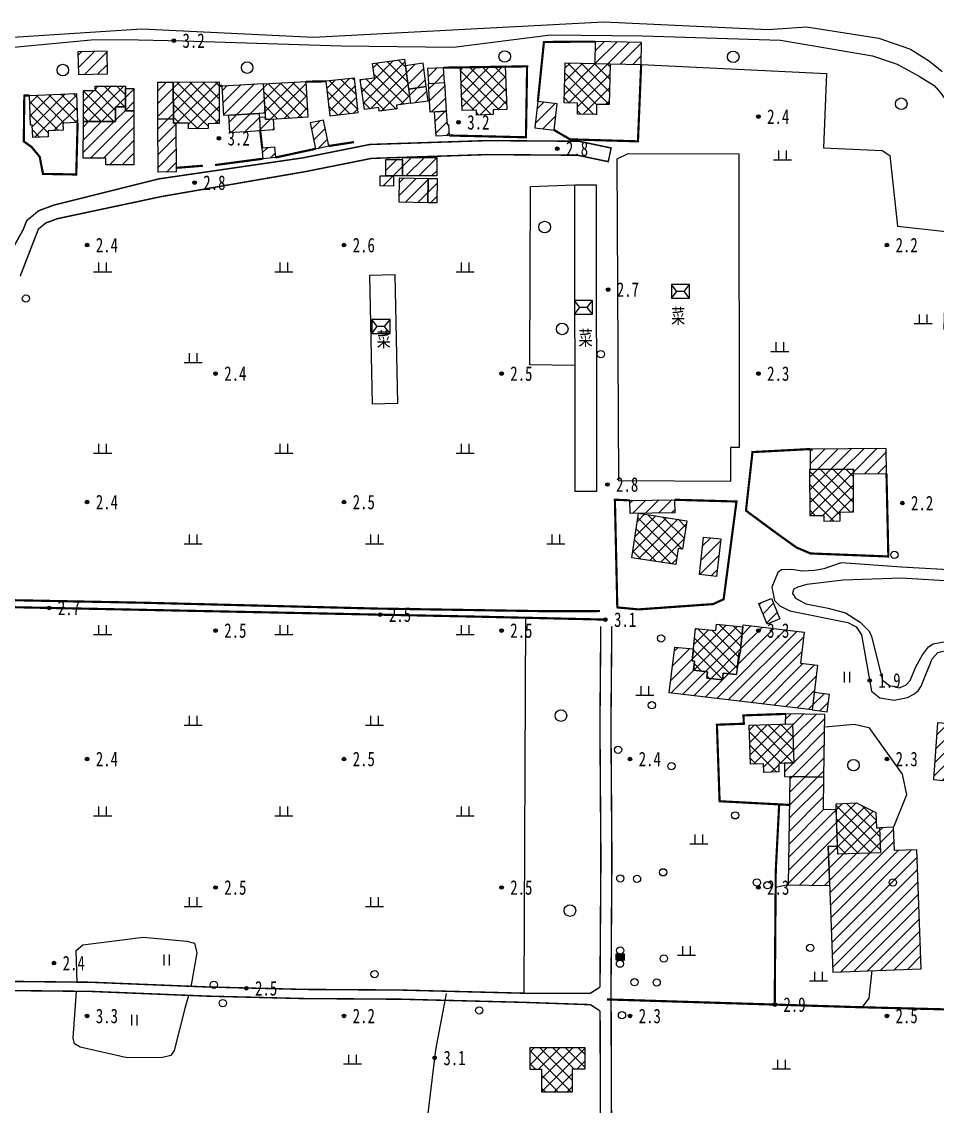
# Model space of a CAD drawing. Header units: metres. Extents: x 494039 to 619385, y 3351420 to 3402703.
# Drawn here: x 583203.3 to 583455.8, y 3395552.3 to 3395851.4 of the extents above; entities that cross this region are included whole.
import ezdxf
from ezdxf.enums import TextEntityAlignment as Align

# ---------------------------------------------------------------- set-up
doc = ezdxf.new("R2010")
doc.units = ezdxf.units.M
for name, pattern in [('2430', [0]), ('4430', [0]), ('8521', [0]), ('9610', [0])]:
    doc.linetypes.add(name, pattern=pattern)
for name, color, linetype in [('210100', 130, 'Continuous'), ('220200', 130, 'Continuous'), ('310300', 8, 'Continuous'), ('310500', 8, 'Continuous'), ('330400', 8, 'Continuous'), ('380201', 8, '2430'), ('420500', 8, 'Continuous'), ('440300', 8, '4430'), ('510301', 8, 'Continuous'), ('510402', 8, 'Continuous'), ('720100', 8, 'Continuous'), ('760201', 8, '8521'), ('810100', 8, '9610'), ('810302', 8, 'Continuous'), ('810501', 8, 'Continuous'), ('810600', 8, 'Continuous')]:
    doc.layers.add(name, color=color, linetype=linetype)
pattern_1 = [(45, (0, 0), (-1.767766953, 1.767766953), []), (135, (0, 0), (-1.767766953, -1.767766953), [])]
pattern_2 = [(45, (0, 0), (-1.767766953, 1.767766953), [])]

# ---------------------------------------------------------------- blocks, each defined once
blk = doc.blocks.new('gc170')
at = {"linetype": 'Continuous'}
blk.add_circle((0, 0), 0.5, dxfattribs=at)
blk = doc.blocks.new('p_point')
for radius in [0.25, 0.2, 0.15, 0.1, 0.05]:
    blk.add_circle((0, 0), radius)
blk.add_point((0, 0))
blk = doc.blocks.new('vm')
at = {"linetype": 'Continuous'}
for p, q in [((1.25, 0), (-1.25, 0)), ((-0.5, 0), (-0.5, 1.3)), ((0.5, 1.3), (0.5, 0))]:
    blk.add_line(p, q, dxfattribs=at)
blk = doc.blocks.new('v1')
blk.add_circle((0, 0), 0.8)
blk = doc.blocks.new('ve')
at = {"color": 0, "linetype": 'Continuous'}
for p, q in [((-0.4, 1.5), (-0.4, 0)), ((0.4, 0), (0.4, 1.5))]:
    blk.add_line(p, q, dxfattribs=at)
blk = doc.blocks.new('mf')
for p, q in [((1.25, 0.95), (-1.25, 0.95)), ((-1.25, 0.95), (-1.25, -0.95)), ((0.5, 0), (-0.5, 0)), ((1.25, -0.95), (1.25, 0.95)), ((-1.25, -0.95), (1.25, -0.95))]:
    blk.add_line(p, q)
at = {"flags": 128}
for points in [[(-1.25, -0.95), (-0.5, 0), (-1.25, 0.95)], [(1.25, -0.95), (0.5, 0), (1.25, 0.95)]]:
    blk.add_lwpolyline(points, dxfattribs=at)
blk = doc.blocks.new('1-3&1-4')
at = {"layer": '310300', "linetype": 'Continuous'}
h = blk.add_hatch(dxfattribs=at)
h.set_pattern_fill('ANSI31', color=8, scale=20, style=0)
h.set_pattern_definition(pattern_2)
h.paths.add_polyline_path([(583374.1414, 3395839.5944), (583374.25, 3395845.6305), (583361.4729, 3395845.8604), (583361.3642, 3395839.8244)])
h = blk.add_hatch(dxfattribs=at)
h.set_pattern_fill('ANSI31', color=8, scale=20, style=0)
h.set_pattern_definition(pattern_2)
h.paths.add_polyline_path([(583226.9553, 3395837.003), (583226.8241, 3395843.221), (583218.8004, 3395843.0518), (583218.9316, 3395836.8337)])
h = blk.add_hatch(dxfattribs=at)
h.set_pattern_fill('ANSI31', color=8, scale=20, style=0)
h.set_pattern_definition(pattern_2)
h.paths.add_polyline_path([(583309.951, 3395832.7955), (583314.8423, 3395833.4601), (583313.969, 3395839.8873), (583309.0777, 3395839.2227)])
h = blk.add_hatch(dxfattribs=at)
h.set_pattern_fill('ANSI31', color=8, scale=20, style=0)
h.set_pattern_definition(pattern_2)
h.paths.add_polyline_path([(583319.8763, 3395834.5911), (583319.6253, 3395838.6778), (583315.2534, 3395838.4094), (583315.5044, 3395834.3226)])
h = blk.add_hatch(dxfattribs=at)
h.set_pattern_fill('ANSI31', color=8, scale=20, style=0)
h.set_pattern_definition(pattern_2)
h.paths.add_polyline_path([(583245.109, 3395824.5438), (583240.8527, 3395824.5205), (583240.7973, 3395834.6591), (583245.0535, 3395834.6824)])
h = blk.add_hatch(dxfattribs=at)
h.set_pattern_fill('ANSI31', color=8, scale=20, style=0)
h.set_pattern_definition(pattern_2)
h.paths.add_polyline_path([(583270.3796, 3395826.1725), (583259.0488, 3395825.4775), (583258.5474, 3395833.6517), (583269.8783, 3395834.3467)])
h = blk.add_hatch(dxfattribs=at)
h.set_pattern_fill('ANSI31', color=8, scale=20, style=0)
h.set_pattern_definition(pattern_2)
h.paths.add_polyline_path([(583320.36, 3395826.7129), (583315.9881, 3395826.4444), (583315.5044, 3395834.3226), (583319.8763, 3395834.5911)])
h = blk.add_hatch(dxfattribs=at)
h.set_pattern_fill('ANSI31', color=8, scale=20, style=0)
h.set_pattern_definition(pattern_2)
h.paths.add_polyline_path([(583231.9001, 3395832.955), (583234.2401, 3395832.9512), (583234.23, 3395826.7766), (583231.89, 3395826.7804)])
h = blk.add_hatch(dxfattribs=at)
h.set_pattern_fill('ANSI31', color=8, scale=20, style=0)
h.set_pattern_definition(pattern_2)
h.paths.add_polyline_path([(583310.4855, 3395828.8616), (583315.3769, 3395829.5263), (583314.8423, 3395833.4601), (583309.951, 3395832.7955)])
h = blk.add_hatch(dxfattribs=at)
h.set_pattern_fill('ANSI31', color=8, scale=20, style=0)
h.set_pattern_definition(pattern_2)
h.paths.add_polyline_path([(583231.8918, 3395827.8641), (583231.89, 3395826.7804), (583234.23, 3395826.7766), (583234.2057, 3395811.8509), (583226.5001, 3395811.8635), (583226.5031, 3395813.7296), (583220.273, 3395813.7398), (583220.2894, 3395823.8054), (583229.1561, 3395823.7909), (583229.1628, 3395827.8686)])
h = blk.add_hatch(dxfattribs=at)
h.set_pattern_fill('ANSI31', color=8, scale=20, style=0)
h.set_pattern_definition(pattern_2)
h.paths.add_polyline_path([(583344.7917, 3395822.0881), (583350.1465, 3395821.4584), (583350.9976, 3395828.6959), (583345.6428, 3395829.3256)])
h = blk.add_hatch(dxfattribs=at)
h.set_pattern_fill('ANSI31', color=8, scale=20, style=0)
h.set_pattern_definition(pattern_2)
h.paths.add_polyline_path([(583245.109, 3395824.5438), (583245.1156, 3395823.3293), (583245.7842, 3395823.333), (583245.8576, 3395809.9219), (583240.9327, 3395809.8949), (583240.8527, 3395824.5205)])
h = blk.add_hatch(dxfattribs=at)
h.set_pattern_fill('ANSI31', color=8, scale=20, style=0)
h.set_pattern_definition(pattern_2)
h.paths.add_polyline_path([(583268.767, 3395826.0736), (583269.0638, 3395821.2349), (583260.6665, 3395820.7198), (583260.3697, 3395825.5585)])
h = blk.add_hatch(dxfattribs=at)
h.set_pattern_fill('ANSI31', color=8, scale=20, style=0)
h.set_pattern_definition(pattern_2)
h.paths.add_polyline_path([(583269.0551, 3395821.3769), (583272.8747, 3395821.6112), (583272.697, 3395824.508), (583270.49, 3395824.3726), (583270.45, 3395825.0255), (583268.8374, 3395824.9266)])
h = blk.add_hatch(dxfattribs=at)
h.set_pattern_fill('ANSI31', color=8, scale=20, style=0)
h.set_pattern_definition(pattern_2)
h.paths.add_polyline_path([(583320.36, 3395826.7129), (583320.5899, 3395822.9694), (583321.0352, 3395822.9967), (583321.2207, 3395819.9758), (583317.5555, 3395819.7508), (583317.1401, 3395826.5151)])
h = blk.add_hatch(dxfattribs=at)
h.set_pattern_fill('ANSI31', color=8, scale=20, style=0)
h.set_pattern_definition(pattern_2)
h.paths.add_polyline_path([(583284.3167, 3395816.3006), (583288.0049, 3395817.0844), (583286.4887, 3395824.2185), (583282.8005, 3395823.4346)])
h = blk.add_hatch(dxfattribs=at)
h.set_pattern_fill('ANSI31', color=8, scale=20, style=0)
h.set_pattern_definition(pattern_2)
h.paths.add_polyline_path([(583272.9927, 3395816.8639), (583273.2726, 3395813.901), (583269.8951, 3395813.5819), (583269.6152, 3395816.5448)])
h = blk.add_hatch(dxfattribs=at)
h.set_pattern_fill('ANSI31', color=8, scale=20, style=0)
h.set_pattern_definition(pattern_2)
h.paths.add_polyline_path([(583308.3052, 3395813.3531), (583308.2995, 3395808.8187), (583303.7067, 3395808.8244), (583303.7124, 3395813.3588)])
h = blk.add_hatch(dxfattribs=at)
h.set_pattern_fill('ANSI31', color=8, scale=20, style=0)
h.set_pattern_definition(pattern_2)
h.paths.add_polyline_path([(583308.3059, 3395813.9194), (583317.7778, 3395813.9076), (583317.7714, 3395808.8068), (583308.2995, 3395808.8187)])
h = blk.add_hatch(dxfattribs=at)
h.set_pattern_fill('ANSI31', color=8, scale=20, style=0)
h.set_pattern_definition(pattern_2)
h.paths.add_polyline_path([(583305.8431, 3395808.8218), (583305.8396, 3395806.0455), (583302.1364, 3395806.0502), (583302.1399, 3395808.8264)])
h = blk.add_hatch(dxfattribs=at)
h.set_pattern_fill('ANSI31', color=8, scale=20, style=0)
h.set_pattern_definition(pattern_2)
h.paths.add_polyline_path([(583315.2673, 3395801.5322), (583315.4094, 3395808.0388), (583307.4216, 3395808.2133), (583307.2795, 3395801.7067)])
h = blk.add_hatch(dxfattribs=at)
h.set_pattern_fill('ANSI31', color=8, scale=20, style=0)
h.set_pattern_definition(pattern_2)
h.paths.add_polyline_path([(583315.2673, 3395801.5322), (583317.8322, 3395801.4761), (583317.9744, 3395807.9828), (583315.4094, 3395808.0388)])
h = blk.add_hatch(dxfattribs=at)
h.set_pattern_fill('ANSI31', color=8, scale=20, style=0)
h.set_pattern_definition(pattern_2)
h.paths.add_polyline_path([(583432.6753, 3395727.9437), (583432.6837, 3395726.6694), (583441.8102, 3395726.7296), (583441.7646, 3395733.6537), (583420.7405, 3395733.5151), (583420.7778, 3395727.8653)])
h = blk.add_hatch(dxfattribs=at)
h.set_pattern_fill('ANSI31', color=8, scale=20, style=0)
h.set_pattern_definition(pattern_2)
h.paths.add_polyline_path([(583383.3491, 3395719.5291), (583383.3982, 3395715.9256), (583371.0975, 3395715.7577), (583371.0484, 3395719.3613)])
h = blk.add_hatch(dxfattribs=at)
h.set_pattern_fill('ANSI31', color=8, scale=20, style=0)
h.set_pattern_definition(pattern_2)
h.paths.add_polyline_path([(583394.9575, 3395698.3829), (583390.2094, 3395698.9169), (583391.3716, 3395709.251), (583396.1197, 3395708.717)])
h = blk.add_hatch(dxfattribs=at)
h.set_pattern_fill('ANSI31', color=8, scale=20, style=0)
h.set_pattern_definition(pattern_2)
h.paths.add_polyline_path([(583412.4164, 3395686.6802), (583408.9197, 3395685.2579), (583406.629, 3395690.8898), (583410.1257, 3395692.312)])
h = blk.add_hatch(dxfattribs=at)
h.set_pattern_fill('ANSI31', color=8, scale=20, style=0)
h.set_pattern_definition(pattern_2)
h.paths.add_polyline_path([(583418.0942, 3395674.4427), (583422.7469, 3395673.8851), (583421.2698, 3395661.5611), (583381.8809, 3395666.2819), (583383.3954, 3395678.9185), (583388.5399, 3395678.3928), (583388.2042, 3395675.108), (583388.822, 3395675.0449), (583388.5645, 3395672.5253), (583392.4506, 3395672.1282), (583392.2683, 3395670.3444), (583396.5364, 3395669.9082), (583396.7187, 3395671.692), (583400.3966, 3395671.3161), (583401.468, 3395677.2278), (583402.2092, 3395684.4813), (583402.2722, 3395685.0094), (583419.1199, 3395683.0003)])
h = blk.add_hatch(dxfattribs=at)
h.set_pattern_fill('ANSI31', color=8, scale=20, style=0)
h.set_pattern_definition(pattern_2)
h.paths.add_polyline_path([(583421.2698, 3395661.5611), (583425.4723, 3395661.0574), (583426.0496, 3395665.8743), (583421.8471, 3395666.378)])
h = blk.add_hatch(dxfattribs=at)
h.set_pattern_fill('ANSI31', color=8, scale=20, style=0)
h.set_pattern_definition(pattern_2)
h.paths.add_polyline_path([(583424.546, 3395643.0812), (583424.8307, 3395660.2973), (583413.9355, 3395660.4774), (583413.8892, 3395657.6804), (583415.9115, 3395657.7393), (583416.226, 3395646.9343), (583413.7103, 3395646.8611), (583413.6508, 3395643.2614)])
h = blk.add_hatch(dxfattribs=at)
h.set_pattern_fill('ANSI31', color=8, scale=20, style=0)
h.set_pattern_definition(pattern_2)
h.paths.add_polyline_path([(583470.5317, 3395656.9964), (583455.9017, 3395658.0611), (583454.7595, 3395642.3671), (583456.6201, 3395642.2317), (583469.3895, 3395641.3023)])
h = blk.add_hatch(dxfattribs=at)
h.set_pattern_fill('ANSI31', color=8, scale=20, style=0)
h.set_pattern_definition(pattern_2)
h.paths.add_polyline_path([(583414.6893, 3395613.3292), (583426.1544, 3395613.1396), (583425.761, 3395623.9298), (583428.3167, 3395624.023), (583427.9511, 3395634.0481), (583424.3976, 3395634.1069), (583424.546, 3395643.0812), (583415.1838, 3395643.236)])
h = blk.add_hatch(dxfattribs=at)
h.set_pattern_fill('ANSI31', color=8, scale=20, style=0)
h.set_pattern_definition(pattern_2)
h.paths.add_polyline_path([(583440.1465, 3395622.1937), (583428.399, 3395621.7654), (583428.3167, 3395624.023), (583425.761, 3395623.9298), (583427.0237, 3395589.2961), (583451.4035, 3395590.185), (583450.2059, 3395623.0319), (583444.0177, 3395622.8063), (583443.7838, 3395629.2214), (583439.8954, 3395629.0796)])
at = {"layer": '310500', "linetype": 'Continuous'}
h = blk.add_hatch(dxfattribs=at)
h.set_pattern_fill('ANSI37', color=8, scale=20, style=0)
h.set_pattern_definition(pattern_1)
h.paths.add_polyline_path([(583310.4878, 3395828.8449), (583306.6282, 3395828.3204), (583306.7655, 3395827.3097), (583301.9145, 3395826.6506), (583301.7767, 3395827.6648), (583297.7916, 3395827.1233), (583296.6694, 3395835.3823), (583300.5599, 3395835.911), (583300.0281, 3395839.8245), (583308.8333, 3395841.021)])
h = blk.add_hatch(dxfattribs=at)
h.set_pattern_fill('ANSI37', color=8, scale=20, style=0)
h.set_pattern_definition(pattern_1)
h.paths.add_polyline_path([(583365.5549, 3395839.7489), (583365.352, 3395828.4764), (583361.8323, 3395828.5398), (583361.7826, 3395825.776), (583356.5451, 3395825.8703), (583356.5991, 3395828.8711), (583352.947, 3395828.9369), (583353.1456, 3395839.9723)])
h = blk.add_hatch(dxfattribs=at)
h.set_pattern_fill('ANSI37', color=8, scale=20, style=0)
h.set_pattern_definition(pattern_1)
h.paths.add_polyline_path([(583337.1263, 3395827.1654), (583333.3138, 3395827.0196), (583333.3617, 3395825.7682), (583328.7664, 3395825.5924), (583328.7129, 3395826.9906), (583324.748, 3395826.839), (583324.2929, 3395838.7404), (583336.6655, 3395839.2136)])
h = blk.add_hatch(dxfattribs=at)
h.set_pattern_fill('ANSI37', color=8, scale=20, style=0)
h.set_pattern_definition(pattern_1)
h.paths.add_polyline_path([(583231.901, 3395833.5371), (583231.8918, 3395827.8641), (583229.1628, 3395827.8686), (583229.1561, 3395823.7909), (583220.2894, 3395823.8054), (583220.3033, 3395832.3434), (583223.5034, 3395832.3381), (583223.5054, 3395833.5507)])
h = blk.add_hatch(dxfattribs=at)
h.set_pattern_fill('ANSI37', color=8, scale=20, style=0)
h.set_pattern_definition(pattern_1)
h.paths.add_polyline_path([(583257.7105, 3395834.7516), (583257.7734, 3395823.2442), (583254.7354, 3395823.2275), (583254.7428, 3395821.8672), (583249.3169, 3395821.8375), (583249.3086, 3395823.3522), (583245.1156, 3395823.3293), (583245.0535, 3395834.6824)])
h = blk.add_hatch(dxfattribs=at)
h.set_pattern_fill('ANSI37', color=8, scale=20, style=0)
h.set_pattern_definition(pattern_1)
h.paths.add_polyline_path([(583282.3007, 3395825.097), (583281.705, 3395834.8092), (583269.8943, 3395834.0848), (583270.49, 3395824.3726)])
h = blk.add_hatch(dxfattribs=at)
h.set_pattern_fill('ANSI37', color=8, scale=20, style=0)
h.set_pattern_definition(pattern_1)
h.paths.add_polyline_path([(583296.1255, 3395826.2827), (583295.0919, 3395835.7693), (583287.2114, 3395834.9107), (583288.2451, 3395825.4241)])
h = blk.add_hatch(dxfattribs=at)
h.set_pattern_fill('ANSI37', color=8, scale=20, style=0)
h.set_pattern_definition(pattern_1)
h.paths.add_polyline_path([(583218.7035, 3395823.5526), (583214.6219, 3395823.3844), (583214.7023, 3395821.4343), (583210.5397, 3395821.2628), (583210.6074, 3395819.6208), (583206.3059, 3395819.4435), (583206.1643, 3395822.8771), (583205.734, 3395822.8594), (583205.397, 3395831.0352), (583218.3731, 3395831.57)])
h = blk.add_hatch(dxfattribs=at)
h.set_pattern_fill('ANSI37', color=8, scale=20, style=0)
h.set_pattern_definition(pattern_1)
h.paths.add_polyline_path([(583432.6753, 3395727.9437), (583420.5743, 3395727.8639), (583420.6581, 3395715.1637), (583424.5051, 3395715.1891), (583424.5151, 3395713.6709), (583429.0203, 3395713.7006), (583429.0042, 3395716.1427), (583432.753, 3395716.1675)])
h = blk.add_hatch(dxfattribs=at)
h.set_pattern_fill('ANSI37', color=8, scale=20, style=0)
h.set_pattern_definition(pattern_1)
h.paths.add_polyline_path([(583371.5839, 3395703.5548), (583373.4459, 3395715.7898), (583386.7561, 3395713.7641), (583385.5571, 3395705.8862), (583384.3326, 3395706.0726), (583383.6695, 3395701.7155)])
h = blk.add_hatch(dxfattribs=at)
h.set_pattern_fill('ANSI37', color=8, scale=20, style=0)
h.set_pattern_definition(pattern_1)
h.paths.add_polyline_path([(583396.7187, 3395671.692), (583396.5364, 3395669.9082), (583392.2683, 3395670.3444), (583392.4506, 3395672.1282), (583388.5645, 3395672.5253), (583388.822, 3395675.0449), (583388.2042, 3395675.108), (583389.1164, 3395684.0345), (583394.766, 3395683.4572), (583394.9465, 3395685.2235), (583402.2092, 3395684.4813), (583401.468, 3395677.2278), (583401.0056, 3395677.2751), (583400.3966, 3395671.3161)])
h = blk.add_hatch(dxfattribs=at)
h.set_pattern_fill('ANSI37', color=8, scale=20, style=0)
h.set_pattern_definition(pattern_1)
h.paths.add_polyline_path([(583412.0719, 3395646.8134), (583412.1403, 3395644.4642), (583407.9428, 3395644.342), (583407.8744, 3395646.6912), (583404.2853, 3395646.5867), (583403.9708, 3395657.3917), (583415.9115, 3395657.7393), (583416.226, 3395646.9343)])
h = blk.add_hatch(dxfattribs=at)
h.set_pattern_fill('ANSI37', color=8, scale=20, style=0)
h.set_pattern_definition(pattern_1)
h.paths.add_polyline_path([(583428.399, 3395621.7654), (583427.8904, 3395635.7136), (583433.498, 3395635.918), (583438.8941, 3395633.2838), (583439.0485, 3395629.0487), (583439.8954, 3395629.0796), (583440.1465, 3395622.1937)])
h = blk.add_hatch(dxfattribs=at)
h.set_pattern_fill('ANSI37', color=8, scale=20, style=0)
h.set_pattern_definition(pattern_1)
h.paths.add_polyline_path([(583343.4037, 3395568.3898), (583343.4206, 3395562.5267), (583346.6633, 3395562.5361), (583346.6815, 3395556.2542), (583355.199, 3395556.2788), (583355.1808, 3395562.577), (583358.7049, 3395562.5872), (583358.688, 3395568.434)])
at = {"layer": '210100', "color": 141, "linetype": 'Continuous', "flags": 128}
for points in [[(583057.8693, 3395840.4082), (583063.1307, 3395837.5794), (583068.6576, 3395836.8529), (583104.5242, 3395836.2548), (583128.416, 3395835.6119), (583138.1913, 3395838.5773), (583156.6109, 3395839.9445), (583192.2361, 3395846.5468), (583236.4333, 3395849.4002), (583283.7555, 3395847.113), (583363.8767, 3395851.3556), (583409.1679, 3395849.1646), (583419.782, 3395849.954), (583439.714, 3395846.7678), (583448.3942, 3395843.782), (583453.6576, 3395840.4528), (583457.1907, 3395837.6071)], [(583478.7992, 3395695.8474), (583445.9611, 3395697.8921), (583429.8319, 3395697.3178), (583419.8511, 3395696.1274), (583417.3265, 3395695.4345), (583416.1526, 3395694.8516), (583415.9258, 3395693.7024), (583416.7125, 3395692.4059), (583419.5265, 3395690.815), (583425.7303, 3395689.675), (583430.5432, 3395688.3573), (583434.5892, 3395685.7543), (583437.0543, 3395683.2707), (583437.6524, 3395681.8118), (583440.7492, 3395669.7724), (583442.6174, 3395668.2881), (583445.3617, 3395667.6566), (583447.2646, 3395668.5379), (583448.3425, 3395669.729), (583449.9274, 3395673.462), (583451.7296, 3395676.7898), (583453.413, 3395678.9955), (583454.6404, 3395679.8218), (583473.9932, 3395683.4855)]]:
    blk.add_lwpolyline(points, dxfattribs=at)
at = {"layer": '220200', "color": 141, "linetype": 'Continuous', "const_width": 0.6, "flags": 128}
blk.add_lwpolyline([(583060.4416, 3395694.8236), (583096.3094, 3395694.2855), (583149.5721, 3395692.9528), (583187.067, 3395692.1036), (583237.1289, 3395691.1303), (583301.361, 3395689.5237), (583347.2046, 3395688.8116), (583362.782, 3395688.8366)], dxfattribs=at)
at = {"layer": '310300', "color": 8, "linetype": 'Continuous', "flags": 128}
for points, elevation in [([(583374.1414, 3395839.5944), (583374.25, 3395845.6305), (583361.4729, 3395845.8604), (583361.3642, 3395839.8244)], 5.7488), ([(583226.9553, 3395837.003), (583226.8241, 3395843.221), (583218.8004, 3395843.0518), (583218.9316, 3395836.8337)], 5.8546), ([(583309.951, 3395832.7955), (583314.8423, 3395833.4601), (583313.969, 3395839.8873), (583309.0777, 3395839.2227)], 7.1201), ([(583319.8763, 3395834.5911), (583319.6253, 3395838.6778), (583315.2534, 3395838.4094), (583315.5044, 3395834.3226)], 6.3378), ([(583245.109, 3395824.5438), (583240.8527, 3395824.5205), (583240.7973, 3395834.6591), (583245.0535, 3395834.6824)], 5.4983), ([(583270.3796, 3395826.1725), (583259.0488, 3395825.4775), (583258.5474, 3395833.6517), (583269.8783, 3395834.3467)], 5.6876), ([(583320.36, 3395826.7129), (583315.9881, 3395826.4444), (583315.5044, 3395834.3226), (583319.8763, 3395834.5911)], 6.3378), ([(583231.9001, 3395832.955), (583234.2401, 3395832.9512), (583234.23, 3395826.7766), (583231.89, 3395826.7804)], 5.8546), ([(583310.4855, 3395828.8616), (583315.3769, 3395829.5263), (583314.8423, 3395833.4601), (583309.951, 3395832.7955)], 6.7564), ([(583231.8918, 3395827.8641), (583231.89, 3395826.7804), (583234.23, 3395826.7766), (583234.2057, 3395811.8509), (583226.5001, 3395811.8635), (583226.5031, 3395813.7296), (583220.273, 3395813.7398), (583220.2894, 3395823.8054), (583229.1561, 3395823.7909), (583229.1628, 3395827.8686)], 5.6619), ([(583245.109, 3395824.5438), (583245.1156, 3395823.3293), (583245.7842, 3395823.333), (583245.8576, 3395809.9219), (583240.9327, 3395809.8949), (583240.8527, 3395824.5205)], 5.4983), ([(583268.767, 3395826.0736), (583269.0638, 3395821.2349), (583260.6665, 3395820.7198), (583260.3697, 3395825.5585)], 5.6876), ([(583269.0551, 3395821.3769), (583272.8747, 3395821.6112), (583272.697, 3395824.508), (583270.49, 3395824.3726), (583270.45, 3395825.0255), (583268.8374, 3395824.9266)], 5.2343), ([(583272.9927, 3395816.8639), (583273.2726, 3395813.901), (583269.8951, 3395813.5819), (583269.6152, 3395816.5448)], 5.2343), ([(583308.3052, 3395813.3531), (583308.2995, 3395808.8187), (583303.7067, 3395808.8244), (583303.7124, 3395813.3588)], 5.4953), ([(583308.3059, 3395813.9194), (583317.7778, 3395813.9076), (583317.7714, 3395808.8068), (583308.2995, 3395808.8187)], 5.0444), ([(583305.8431, 3395808.8218), (583305.8396, 3395806.0455), (583302.1364, 3395806.0502), (583302.1399, 3395808.8264)], 3.9645), ([(583315.2673, 3395801.5322), (583315.4094, 3395808.0388), (583307.4216, 3395808.2133), (583307.2795, 3395801.7067)], 4.7995), ([(583315.2673, 3395801.5322), (583317.8322, 3395801.4761), (583317.9744, 3395807.9828), (583315.4094, 3395808.0388)], 4.7549), ([(583432.6753, 3395727.9437), (583432.6837, 3395726.6694), (583441.8102, 3395726.7296), (583441.7646, 3395733.6537), (583420.7405, 3395733.5151), (583420.7778, 3395727.8653)], 5.7749), ([(583383.3491, 3395719.5291), (583383.3982, 3395715.9256), (583371.0975, 3395715.7577), (583371.0484, 3395719.3613)], 5.803), ([(583412.4164, 3395686.6802), (583408.9197, 3395685.2579), (583406.629, 3395690.8898), (583410.1257, 3395692.312)], 5.5965), ([(583421.2698, 3395661.5611), (583425.4723, 3395661.0574), (583426.0496, 3395665.8743), (583421.8471, 3395666.378)], 5.5965), ([(583424.546, 3395643.0812), (583424.8307, 3395660.2973), (583413.9355, 3395660.4774), (583413.8892, 3395657.6804), (583415.9115, 3395657.7393), (583416.226, 3395646.9343), (583413.7103, 3395646.8611), (583413.6508, 3395643.2614)], 5.803), ([(583470.5317, 3395656.9964), (583455.9017, 3395658.0611), (583454.7595, 3395642.3671), (583456.6201, 3395642.2317), (583469.3895, 3395641.3023)], 5.4419)]:
    blk.add_lwpolyline(points, close=True, dxfattribs=dict(at, elevation=elevation))
for points in [[(583344.7917, 3395822.0881), (583350.1465, 3395821.4584), (583350.9976, 3395828.6959), (583345.6428, 3395829.3256)], [(583320.36, 3395826.7129), (583320.5899, 3395822.9694), (583321.0352, 3395822.9967), (583321.2207, 3395819.9758), (583317.5555, 3395819.7508), (583317.1401, 3395826.5151)], [(583284.3167, 3395816.3006), (583288.0049, 3395817.0844), (583286.4887, 3395824.2185), (583282.8005, 3395823.4346)], [(583394.9575, 3395698.3829), (583390.2094, 3395698.9169), (583391.3716, 3395709.251), (583396.1197, 3395708.717)], [(583418.0942, 3395674.4427), (583422.7469, 3395673.8851), (583421.2698, 3395661.5611), (583381.8809, 3395666.2819), (583383.3954, 3395678.9185), (583388.5399, 3395678.3928), (583388.2042, 3395675.108), (583388.822, 3395675.0449), (583388.5645, 3395672.5253), (583392.4506, 3395672.1282), (583392.2683, 3395670.3444), (583396.5364, 3395669.9082), (583396.7187, 3395671.692), (583400.3966, 3395671.3161), (583401.468, 3395677.2278), (583402.2092, 3395684.4813), (583402.2722, 3395685.0094), (583419.1199, 3395683.0003)], [(583414.6893, 3395613.3292), (583426.1544, 3395613.1396), (583425.761, 3395623.9298), (583428.3167, 3395624.023), (583427.9511, 3395634.0481), (583424.3976, 3395634.1069), (583424.546, 3395643.0812), (583415.1838, 3395643.236)], [(583440.1465, 3395622.1937), (583428.399, 3395621.7654), (583428.3167, 3395624.023), (583425.761, 3395623.9298), (583427.0237, 3395589.2961), (583451.4035, 3395590.185), (583450.2059, 3395623.0319), (583444.0177, 3395622.8063), (583443.7838, 3395629.2214), (583439.8954, 3395629.0796)]]:
    blk.add_lwpolyline(points, close=True, dxfattribs=at)
at = {"layer": '310500', "color": 8, "linetype": 'Continuous', "flags": 128}
for points, elevation in [([(583310.4878, 3395828.8449), (583306.6282, 3395828.3204), (583306.7655, 3395827.3097), (583301.9145, 3395826.6506), (583301.7767, 3395827.6648), (583297.7916, 3395827.1233), (583296.6694, 3395835.3823), (583300.5599, 3395835.911), (583300.0281, 3395839.8245), (583308.8333, 3395841.021)], 14.2304), ([(583231.901, 3395833.5371), (583231.8918, 3395827.8641), (583229.1628, 3395827.8686), (583229.1561, 3395823.7909), (583220.2894, 3395823.8054), (583220.3033, 3395832.3434), (583223.5034, 3395832.3381), (583223.5054, 3395833.5507)], 12.1733), ([(583282.3007, 3395825.097), (583281.705, 3395834.8092), (583269.8943, 3395834.0848), (583270.49, 3395824.3726)], 10.7393), ([(583296.1255, 3395826.2827), (583295.0919, 3395835.7693), (583287.2114, 3395834.9107), (583288.2451, 3395825.4241)], 10.2875), ([(583218.7035, 3395823.5526), (583214.6219, 3395823.3844), (583214.7023, 3395821.4343), (583210.5397, 3395821.2628), (583210.6074, 3395819.6208), (583206.3059, 3395819.4435), (583206.1643, 3395822.8771), (583205.734, 3395822.8594), (583205.397, 3395831.0352), (583218.3731, 3395831.57)], 11.6096), ([(583396.7187, 3395671.692), (583396.5364, 3395669.9082), (583392.2683, 3395670.3444), (583392.4506, 3395672.1282), (583388.5645, 3395672.5253), (583388.822, 3395675.0449), (583388.2042, 3395675.108), (583389.1164, 3395684.0345), (583394.766, 3395683.4572), (583394.9465, 3395685.2235), (583402.2092, 3395684.4813), (583401.468, 3395677.2278), (583401.0056, 3395677.2751), (583400.3966, 3395671.3161)], 13.7164), ([(583412.0719, 3395646.8134), (583412.1403, 3395644.4642), (583407.9428, 3395644.342), (583407.8744, 3395646.6912), (583404.2853, 3395646.5867), (583403.9708, 3395657.3917), (583415.9115, 3395657.7393), (583416.226, 3395646.9343)], 14.48), ([(583428.399, 3395621.7654), (583427.8904, 3395635.7136), (583433.498, 3395635.918), (583438.8941, 3395633.2838), (583439.0485, 3395629.0487), (583439.8954, 3395629.0796), (583440.1465, 3395622.1937)], 13.0181), ([(583343.4037, 3395568.3898), (583343.4206, 3395562.5267), (583346.6633, 3395562.5361), (583346.6815, 3395556.2542), (583355.199, 3395556.2788), (583355.1808, 3395562.577), (583358.7049, 3395562.5872), (583358.688, 3395568.434)], 15.192)]:
    blk.add_lwpolyline(points, close=True, dxfattribs=dict(at, elevation=elevation))
for points in [[(583365.5549, 3395839.7489), (583365.352, 3395828.4764), (583361.8323, 3395828.5398), (583361.7826, 3395825.776), (583356.5451, 3395825.8703), (583356.5991, 3395828.8711), (583352.947, 3395828.9369), (583353.1456, 3395839.9723)], [(583337.1263, 3395827.1654), (583333.3138, 3395827.0196), (583333.3617, 3395825.7682), (583328.7664, 3395825.5924), (583328.7129, 3395826.9906), (583324.748, 3395826.839), (583324.2929, 3395838.7404), (583336.6655, 3395839.2136)], [(583257.7105, 3395834.7516), (583257.7734, 3395823.2442), (583254.7354, 3395823.2275), (583254.7428, 3395821.8672), (583249.3169, 3395821.8375), (583249.3086, 3395823.3522), (583245.1156, 3395823.3293), (583245.0535, 3395834.6824)], [(583432.6753, 3395727.9437), (583420.5743, 3395727.8639), (583420.6581, 3395715.1637), (583424.5051, 3395715.1891), (583424.5151, 3395713.6709), (583429.0203, 3395713.7006), (583429.0042, 3395716.1427), (583432.753, 3395716.1675)], [(583371.5839, 3395703.5548), (583373.4459, 3395715.7898), (583386.7561, 3395713.7641), (583385.5571, 3395705.8862), (583384.3326, 3395706.0726), (583383.6695, 3395701.7155)]]:
    blk.add_lwpolyline(points, close=True, dxfattribs=at)
at = {"layer": '330400', "color": 8, "linetype": 'Continuous', "flags": 128}
for points, elevation in [([(583368.0283, 3395724.7561), (583367.4924, 3395813.5765), (583370.5342, 3395814.9688), (583401.1082, 3395814.9197), (583401.1536, 3395733.9126), (583398.8132, 3395733.9113), (583398.8185, 3395724.5519)], 3.625), ([(583299.289, 3395781.4922), (583306.2343, 3395781.6376), (583306.9794, 3395746.039), (583300.0341, 3395745.8937)], 3.6027)]:
    blk.add_lwpolyline(points, close=True, dxfattribs=dict(at, elevation=elevation))
blk.add_lwpolyline([(583355.8056, 3395806.3974), (583361.7068, 3395806.4068), (583361.8418, 3395721.8096), (583355.9406, 3395721.8001)], close=True, dxfattribs=at)
at = {"layer": '380201', "color": 8, "linetype": '2430', "const_width": 0.6, "flags": 128}
for points, elevation in [([(583361.4729, 3395845.8604), (583354.9288, 3395845.8296), (583347.3247, 3395845.7533), (583345.6428, 3395829.3256)], 4.8068), ([(583350.1465, 3395821.4584), (583354.541, 3395818.9085), (583373.2568, 3395818.364), (583374.1414, 3395839.5944)], 4.8068), ([(583321.2207, 3395819.9758), (583342.3647, 3395819.4813), (583342.6801, 3395839.0445), (583319.6253, 3395838.6778)], 4.8068), ([(583287.2114, 3395834.9107), (583281.705, 3395834.8092)], 5.005), ([(583205.397, 3395831.0352), (583203.9948, 3395830.9834), (583203.8504, 3395818.3484), (583206.015, 3395816.7924), (583208.2371, 3395814.1105), (583209.1514, 3395809.3831), (583218.3259, 3395809.2226), (583218.7035, 3395823.5526)], 5.1556), ([(583269.0551, 3395821.3769), (583269.6152, 3395816.5448)], 5.2343), ([(583273.2726, 3395813.901), (583284.3167, 3395816.3006)], 5.2343), ([(583288.0049, 3395817.0844), (583294.9267, 3395818.1513)], 4.8068), ([(583245.8514, 3395811.046), (583253.2376, 3395811.6364)], 4.8068), ([(583420.7405, 3395733.5151), (583404.8425, 3395732.6755), (583403.0491, 3395716.5333), (583411.8968, 3395709.9974), (583416.9849, 3395706.369), (583420.8387, 3395704.7238), (583442.3229, 3395703.8918), (583441.8102, 3395726.7296)], 5.5965), ([(583371.0484, 3395719.3613), (583366.898, 3395719.5469), (583367.5632, 3395689.8478), (583373.3871, 3395689.2951), (583393.968, 3395690.7595), (583396.887, 3395692.0907), (583400.4439, 3395719.0461), (583383.3491, 3395719.5291)], 5.6054), ([(583413.9355, 3395660.4774), (583402.3726, 3395660.0709), (583402.4537, 3395657.7646), (583395.038, 3395657.5039), (583395.7799, 3395636.4019), (583415.054, 3395635.3867)], 5.7749)]:
    blk.add_lwpolyline(points, dxfattribs=dict(at, elevation=elevation))
for points in [[(583258.5474, 3395833.6517), (583257.7165, 3395833.6472)], [(583256.6134, 3395811.8246), (583269.8951, 3395813.5819)]]:
    blk.add_lwpolyline(points, dxfattribs=at)
at = {"layer": '420500', "color": 8, "linetype": 'Continuous', "const_width": 0.4, "flags": 128}
for points in [[(583198.8125, 3395785.266), (583203.704, 3395794.0463), (583204.6407, 3395796.4681), (583207.9529, 3395799.2307), (583212.0286, 3395800.7398), (583241.1708, 3395808.0218), (583280.917, 3395813.822), (583299.3384, 3395817.5028), (583331.6258, 3395818.5649), (583357.0143, 3395818.3853), (583365.8568, 3395816.5283), (583365.0649, 3395812.7572), (583356.6005, 3395814.5348), (583331.6756, 3395814.7112), (583299.7823, 3395813.662), (583281.6234, 3395810.0336), (583241.8507, 3395803.1456), (583213.1042, 3395797.0291), (583209.9122, 3395795.8471), (583207.8748, 3395794.1477), (583202.8516, 3395781.1614)], [(583362.7943, 3395585.1562), (583363.0321, 3395620.8623), (583362.7735, 3395657.177), (583363.003, 3395684.6415)], [(583366.0391, 3395684.6162), (583365.8098, 3395657.1751), (583366.0684, 3395620.863), (583365.8305, 3395585.1496), (583365.9861, 3395539.0614), (583367.2275, 3395512.2182), (583367.8782, 3395493.0889), (583367.9377, 3395462.36), (583368.6414, 3395428.4615), (583368.4655, 3395397.2033), (583368.0737, 3395382.1772), (583367.1274, 3395373.7923), (583367.4776, 3395371.3808), (583368.2245, 3395369.5575), (583369.4632, 3395368.1738), (583371.9253, 3395366.1494)], [(583362.7943, 3395585.1562), (583360.1464, 3395583.453), (583342.0459, 3395583.4574), (583307.9352, 3395584.3325), (583280.9497, 3395584.5138), (583254.6848, 3395585.1747), (583222.3557, 3395586.4855), (583183.198, 3395586.893), (583145.7905, 3395587.4447), (583103.7316, 3395587.8724), (583062.1639, 3395588.8855)], [(583061.6693, 3395586.3752), (583103.6881, 3395585.3511), (583145.7591, 3395584.9232), (583183.1663, 3395584.3716), (583222.2915, 3395583.9644), (583254.602, 3395582.6543), (583280.9095, 3395581.9924), (583307.8944, 3395581.8111), (583341.9812, 3395580.9366), (583360.1722, 3395580.3058), (583362.8095, 3395578.5629)], [(583357.8868, 3395374.798), (583360.8761, 3395375.4805), (583362.547, 3395376.7432), (583363.5601, 3395378.3385), (583364.7868, 3395380.9068), (583365.044, 3395382.4653), (583365.4296, 3395397.2514), (583365.6051, 3395428.4385), (583364.9016, 3395462.3255), (583364.8422, 3395493.0344), (583364.1937, 3395512.0965), (583362.9502, 3395538.9849), (583362.8095, 3395578.5629)]]:
    blk.add_lwpolyline(points, dxfattribs=at)
at = {"layer": '440300', "color": 8, "linetype": '4430', "const_width": 0.6, "flags": 128}
for points in [[(583059.5042, 3395693.557), (583110.3512, 3395691.8261), (583174.1811, 3395690.449), (583329.007, 3395687.3008), (583364.2698, 3395686.4846)], [(583410.9835, 3395580.3274), (583411.2704, 3395617.1989), (583412.2116, 3395635.5364)], [(583364.7195, 3395581.7537), (583433.6041, 3395579.63), (583489.3169, 3395578.2135), (583551.7037, 3395578.0879), (583594.0351, 3395575.9659), (583611.4272, 3395577.4269)]]:
    blk.add_lwpolyline(points, dxfattribs=at)
at = {"layer": '510402', "color": 8, "linetype": 'Continuous'}
for p, q in [((583367.1595, 3395594.2619), (583367.1232, 3395592.6339)), ((583369.5589, 3395594.2084), (583367.1595, 3395594.2619)), ((583367.1232, 3395592.6339), (583369.5226, 3395592.5804)), ((583369.5226, 3395592.5804), (583369.5589, 3395594.2084))]:
    blk.add_line(p, q, dxfattribs=at)
at = {"layer": '510402', "color": 8, "linetype": 'Continuous', "const_width": 2.4, "flags": 128}
blk.add_lwpolyline([(583368.3188, 3395592.4214), (583368.3633, 3395594.4209)], dxfattribs=at)
at = {"layer": '760201', "color": 8, "linetype": '8521', "flags": 128}
for points in [[(583056.8637, 3395835.7159), (583059.8976, 3395834.7356), (583063.8312, 3395834.3338), (583084.9519, 3395833.5689), (583096.0716, 3395833.4549), (583122.8843, 3395830.9672), (583128.6327, 3395830.8397), (583142.2746, 3395836.3191), (583149.6598, 3395836.9481), (583160.8031, 3395837.6303), (583196.0817, 3395843.8615), (583222.4258, 3395846.3932), (583231.3192, 3395846.4849), (583247.822, 3395846.0794), (583291.4395, 3395844.681), (583322.4116, 3395844.3488), (583349.1051, 3395847.7154), (583374.5365, 3395847.4689), (583412.551, 3395846.2946), (583437.9981, 3395841.9388), (583444.7132, 3395839.6675), (583450.648, 3395836.3955), (583454.9342, 3395833.742), (583456.8294, 3395831.6923), (583474.0217, 3395807.484), (583481.4959, 3395787.6732), (583487.1973, 3395778.9643), (583503.0468, 3395759.6195), (583510.9474, 3395750.8357), (583521.7371, 3395729.2524), (583532.1241, 3395709.2656), (583533.226, 3395700.8115), (583532.9081, 3395698.4337), (583532.2366, 3395697.0009), (583530.5378, 3395695.9989), (583527.515, 3395695.2381), (583505.4339, 3395697.2111), (583462.1848, 3395700.0561), (583445.9407, 3395700.983), (583429.2938, 3395702.1412), (583424.5475, 3395700.4794), (583421.9707, 3395700.0031), (583418.6373, 3395699.7957), (583415.6397, 3395700.3045), (583412.8459, 3395700.2329), (583411.8355, 3395699.4618), (583410.1583, 3395695.4216), (583410.909, 3395691.7707), (583412.3833, 3395690.2544), (583415.1804, 3395688.9485), (583431.1662, 3395685.6527), (583433.4772, 3395684.4541), (583434.8754, 3395682.3131), (583437.7156, 3395666.7112), (583440.0155, 3395664.8737), (583443.8923, 3395664.2906), (583447.6164, 3395664.9981), (583449.3416, 3395665.8958), (583450.5403, 3395666.8333), (583451.4145, 3395668.1446), (583454.4465, 3395675.6853), (583455.9541, 3395677.4432), (583459.0444, 3395678.1596), (583478.5923, 3395680.5427), (583502.0583, 3395679.2268), (583532.1324, 3395678.3207), (583543.0263, 3395675.191), (583548.4631, 3395671.8488), (583561.3685, 3395660.9888), (583568.4712, 3395650.8329), (583586.685, 3395618.9748), (583603.5198, 3395590.9879), (583611.4272, 3395577.4269), (583629.9016, 3395544.5414), (583641.758, 3395521.4845), (583654.3428, 3395495.3218), (583663.1113, 3395482.449), (583668.2754, 3395477.2457), (583670.5695, 3395473.3957), (583673.5335, 3395466.667), (583675.4846, 3395449.6223), (583677.4459, 3395438.904), (583679.498, 3395434.6477), (583681.9096, 3395432.3791), (583687.1428, 3395426.2199), (583698.8198, 3395401.153), (583715.8298, 3395369.3101), (583737.7164, 3395333.6337), (583744.3788, 3395317.2675), (583758.4319, 3395284.1677), (583758.7507, 3395281.3144), (583756.2948, 3395279.6624), (583731.9678, 3395267.015), (583724.2388, 3395265.7642), (583716.2783, 3395265.2029), (583707.6515, 3395266.1421), (583701.4204, 3395266.0151), (583681.5187, 3395260.8636), (583644.4776, 3395257.1585), (583612.7502, 3395251.5351), (583576.9324, 3395245.5105), (583536.1446, 3395238.2565), (583506.6869, 3395228.9093), (583492.2135, 3395225.1277)], [(583218.5591, 3395586.525), (583218.3084, 3395595.2755), (583220.1126, 3395596.7629), (583236.7811, 3395598.8909), (583248.8035, 3395597.84), (583250.9498, 3395597.2893), (583251.5631, 3395594.6303), (583249.9597, 3395585.2403)], [(583249.311, 3395582.8689), (583248.3104, 3395579.2116), (583245.2995, 3395567.6967), (583244.4551, 3395566.3014), (583242.0774, 3395565.767), (583232.3885, 3395565.6336), (583219.3769, 3395568.6131), (583217.8749, 3395569.5246), (583217.4614, 3395571.0228), (583218.4201, 3395584.0047)], [(583341.3168, 3395372.1494), (583341.5952, 3395374.4332), (583340.7526, 3395381.9228), (583335.2607, 3395403.3301), (583328.7302, 3395418.3769), (583327.7333, 3395419.9596), (583325.9107, 3395420.582), (583323.1962, 3395419.9341), (583322.4411, 3395420.9091), (583321.3171, 3395446.3099), (583321.8772, 3395447.4373), (583323.1312, 3395448.4988), (583331.5358, 3395449.8678), (583330.062, 3395469.4548), (583329.3943, 3395481.6741), (583318.9163, 3395482.5615), (583318.2305, 3395483.1243), (583317.2331, 3395489.7087), (583315.0088, 3395520.4141), (583314.2603, 3395541.2143), (583317.4671, 3395567.8631), (583320.46, 3395583.351)]]:
    blk.add_lwpolyline(points, dxfattribs=at)
at = {"layer": '810100', "color": 8, "linetype": '9610', "flags": 128}
for points in [[(583374.1414, 3395839.5944), (583425.2639, 3395837.0677), (583424.4726, 3395816.5696), (583440.6244, 3395815.8611), (583442.7222, 3395814.4605), (583444.8868, 3395794.981), (583458.213, 3395793.4683), (583458.4293, 3395793.3391), (583457.6323, 3395766.6822), (583458.9108, 3395764.8913), (583467.7646, 3395764.732), (583474.0043, 3395765.1088), (583476.0686, 3395768.5683), (583476.2946, 3395773.1266), (583480.0719, 3395773.8021), (583480.1063, 3395777.3017), (583478.9094, 3395780.9505), (583481.3663, 3395782.8553), (583483.5862, 3395784.4804)], [(583355.8851, 3395756.5521), (583343.442, 3395756.7275), (583343.604, 3395805.9163), (583355.8056, 3395806.3974)], [(583342.264, 3395686.9939), (583341.7583, 3395583.4648)], [(583424.7747, 3395656.9121), (583432.9328, 3395657.6497), (583436.9569, 3395656.7101), (583446.1664, 3395643.8679), (583447.3756, 3395638.1415), (583443.7838, 3395629.2214)]]:
    blk.add_lwpolyline(points, dxfattribs=at)
at = {"layer": '810100', "color": 8, "linetype": '9610', "elevation": 2.6084, "flags": 128}
for points in [[(583414.6893, 3395613.3292), (583411.2347, 3395612.6112)], [(583437.7247, 3395589.6862), (583436.9791, 3395582.1217), (583435.1093, 3395579.5918)]]:
    blk.add_lwpolyline(points, dxfattribs=at)
at = {"layer": '330400', "color": 8, "linetype": 'Continuous', "xscale": 2, "yscale": 2}
for p in [(583384.9881, 3395776.9984), (583358.2201, 3395772.5623), (583302.3652, 3395767.3109)]:
    blk.add_blockref('mf', p, dxfattribs=at)
at = {"layer": '510301', "color": 8, "linetype": 'Continuous', "xscale": 2, "yscale": 2}
for p in [(583204.4474, 3395775.0064, 2.3544), (583363.0204, 3395759.6672, 2.6833), (583443.9889, 3395704.342, 3.269), (583379.6414, 3395681.3055, 3.2549), (583377.1035, 3395662.858, 2.8516), (583367.7673, 3395650.601, 3), (583382.4804, 3395646.0729, 2.7754), (583400.0868, 3395632.508, 3.2422), (583368.3934, 3395615.1232, 3), (583373.0023, 3395614.9812, 2.9278), (583380.1985, 3395616.7983, 2.8389), (583406.0648, 3395613.983, 2.7042), (583408.984, 3395613.2256, 3.0102), (583443.5457, 3395613.9946, 2.9443), (583420.7866, 3395595.9717, 2.9443), (583380.383, 3395593.0337, 3.0268), (583300.6218, 3395588.7071, 2.859), (583256.2752, 3395585.7931, 2.8785), (583372.3019, 3395586.4877, 3), (583378.4237, 3395586.42, 3), (583258.7495, 3395580.7047, 2.8741), (583329.4792, 3395578.7199, 3.3697), (583368.8584, 3395577.4037, 2.7517)]:
    blk.add_blockref('gc170', p, dxfattribs=at)
at = {"layer": '510402', "color": 8, "linetype": 'Continuous', "xscale": 2, "yscale": 2}
for p in [(583368.3815, 3395595.2349), (583368.3006, 3395591.6074)]:
    blk.add_blockref('gc170', p, dxfattribs=at)
at = {"layer": '720100', "color": 8, "linetype": 'Continuous', "xscale": 2, "yscale": 2, "zscale": 2}
for p in [(583245.2264, 3395846.1432, 3.2071), (583406.4905, 3395825.1818, 2.3603), (583323.7838, 3395823.6268, 3.2065), (583257.6644, 3395819.2152, 3.2498), (583350.983, 3395816.3243, 2.8423), (583250.9705, 3395806.9757, 2.8044), (583221.3204, 3395789.756, 2.4159), (583292.1752, 3395789.7561, 2.5504), (583441.9178, 3395789.7544, 2.2), (583365.015, 3395777.5008, 2.7113), (583256.7478, 3395754.3287, 2.4103), (583335.6355, 3395754.3268, 2.48), (583406.4903, 3395754.327, 2.3157), (583364.8268, 3395723.7352, 2.8113), (583221.3203, 3395718.9012, 2.4395), (583292.1751, 3395718.9014, 2.5008), (583446.1844, 3395718.6206, 2.1844), (583210.8412, 3395689.717, 2.7423), (583302.1657, 3395687.8553, 2.5076), (583364.2698, 3395686.4846, 3.0956), (583256.7476, 3395683.4739, 2.4554), (583335.6354, 3395683.4721, 2.4949), (583406.4902, 3395683.4722, 3.2585), (583437.1719, 3395669.698, 1.9251), (583221.3202, 3395648.0464, 2.4058), (583292.1749, 3395648.0466, 2.5213), (583371.0627, 3395648.0447, 2.3826), (583441.9175, 3395648.0449, 2.2981), (583256.7475, 3395612.6191, 2.5048), (583335.6353, 3395612.6173, 2.5229), (583406.49, 3395612.6174, 2.2982), (583212.1737, 3395591.7725, 2.3555), (583265.2376, 3395584.8308, 2.5362), (583410.9835, 3395580.3274, 2.9118), (583221.32, 3395577.1916, 3.3072), (583292.1748, 3395577.1918, 2.2255), (583371.0626, 3395577.1899, 2.2592), (583441.9174, 3395577.1901, 2.5436), (583317.1978, 3395565.6251, 3.1)]:
    blk.add_blockref('p_point', p, dxfattribs=at)
at = {"layer": '810302', "color": 8, "linetype": 'Continuous', "xscale": 2, "yscale": 2}
for p in [(583413.1385, 3395813.1955, 3.3223), (583225.5984, 3395782.316), (583275.5984, 3395782.316), (583325.5984, 3395782.316), (583451.9322, 3395768.008, 3.3223), (583412.4053, 3395760.3517, 3.3223), (583250.5984, 3395757.316), (583225.5984, 3395732.316), (583275.5984, 3395732.316), (583325.5984, 3395732.316), (583250.5984, 3395707.316), (583300.5984, 3395707.316), (583350.5984, 3395707.316), (583225.5984, 3395682.316), (583275.5984, 3395682.316), (583325.5984, 3395682.316), (583375.1469, 3395665.5702, 2.6084), (583250.5984, 3395657.316), (583300.5984, 3395657.316), (583225.5984, 3395632.316), (583275.5984, 3395632.316), (583325.5984, 3395632.316), (583390.0765, 3395624.6056, 2.6084), (583250.5984, 3395607.316), (583300.5984, 3395607.316), (583386.6602, 3395593.8783, 2.6084), (583423.0353, 3395586.7936, 2.6084), (583294.5256, 3395563.9088), (583412.8304, 3395562.5208)]:
    blk.add_blockref('vm', p, dxfattribs=at)
at = {"layer": '810501', "color": 8, "linetype": 'Continuous', "xscale": 2, "yscale": 2}
for p in [(583336.5016, 3395841.7635, 4.44), (583399.5301, 3395841.6579, 4.44), (583214.626, 3395838.0079, 4.44), (583265.4601, 3395838.6971, 4.44), (583445.8954, 3395828.715, 4.44), (583347.5263, 3395794.7292, 4.4579), (583352.3697, 3395766.6227, 4.4579), (583352.0261, 3395660.0125, 4.1827), (583432.704, 3395646.3493, 4.1383), (583354.5076, 3395606.2478, 4.1827)]:
    blk.add_blockref('v1', p, dxfattribs=at)
at = {"layer": '810600', "color": 8, "linetype": 'Continuous', "xscale": 2, "yscale": 2}
for p in [(583430.8988, 3395669.0986, 4.1383), (583243.2657, 3395591.119, 3.5515), (583234.3465, 3395574.5301, 3.5692)]:
    blk.add_blockref('ve', p, dxfattribs=at)
at = {"color": 8, "width": 0.75}
for p in [(583384.3471, 3395770.1744, 3.625), (583303.1342, 3395763.7656, 3.6027), (583358.8237, 3395764.1035, 3.6222)]:
    blk.add_text('菜', height=4, dxfattribs=at).set_placement(p, align=Align.MIDDLE_CENTER)
at = {"layer": '720100', "color": 8, "width": 0.75}
for s, p in [('3.2', (583247.6264, 3395846.1432, 3.2071)), ('3.2', (583326.1838, 3395823.6268, 3.2065)), ('2.4', (583408.8905, 3395825.1818, 2.3603)), ('3.2', (583260.0644, 3395819.2152, 3.2498)), ('2.8', (583353.383, 3395816.3243, 2.8423)), ('2.8', (583253.3705, 3395806.9757, 2.8044)), ('2.4', (583223.7204, 3395789.756, 2.4159)), ('2.6', (583294.5752, 3395789.7561, 2.5504)), ('2.2', (583444.3178, 3395789.7544, 2.2)), ('2.7', (583367.415, 3395777.5008, 2.7113)), ('2.4', (583259.1478, 3395754.3287, 2.4103)), ('2.5', (583338.0355, 3395754.3268, 2.48)), ('2.3', (583408.8903, 3395754.327, 2.3157)), ('2.8', (583367.2268, 3395723.7352, 2.8113)), ('2.4', (583223.7203, 3395718.9012, 2.4395)), ('2.5', (583294.5751, 3395718.9014, 2.5008)), ('2.2', (583448.5844, 3395718.6206, 2.1844)), ('2.7', (583213.2412, 3395689.717, 2.7423)), ('2.5', (583304.5657, 3395687.8553, 2.5076)), ('3.1', (583366.6698, 3395686.4846, 3.0956)), ('2.5', (583259.1476, 3395683.4739, 2.4554)), ('2.5', (583338.0354, 3395683.4721, 2.4949)), ('3.3', (583408.8902, 3395683.4722, 3.2585)), ('1.9', (583439.5719, 3395669.698, 1.9251)), ('2.4', (583223.7202, 3395648.0464, 2.4058)), ('2.5', (583294.5749, 3395648.0466, 2.5213)), ('2.4', (583373.4627, 3395648.0447, 2.3826)), ('2.3', (583444.3175, 3395648.0449, 2.2981)), ('2.5', (583259.1475, 3395612.6191, 2.5048)), ('2.5', (583338.0353, 3395612.6173, 2.5229)), ('2.3', (583408.89, 3395612.6174, 2.2982)), ('2.4', (583214.5737, 3395591.7725, 2.3555)), ('2.5', (583267.6376, 3395584.8308, 2.5362)), ('2.9', (583413.3835, 3395580.3274, 2.9118)), ('3.3', (583223.72, 3395577.1916, 3.3072)), ('2.2', (583294.5748, 3395577.1918, 2.2255)), ('2.3', (583373.4626, 3395577.1899, 2.2592)), ('2.5', (583444.3174, 3395577.1901, 2.5436)), ('3.1', (583319.5978, 3395565.6251, 3.1))]:
    blk.add_text(s, height=4, dxfattribs=at).set_placement(p, align=Align.MIDDLE_LEFT)

msp = doc.modelspace()

# ---------------------------------------------------------------- block references
msp.add_blockref('1-3&1-4', (0, 0))

doc.saveas('drawing.dxf')
